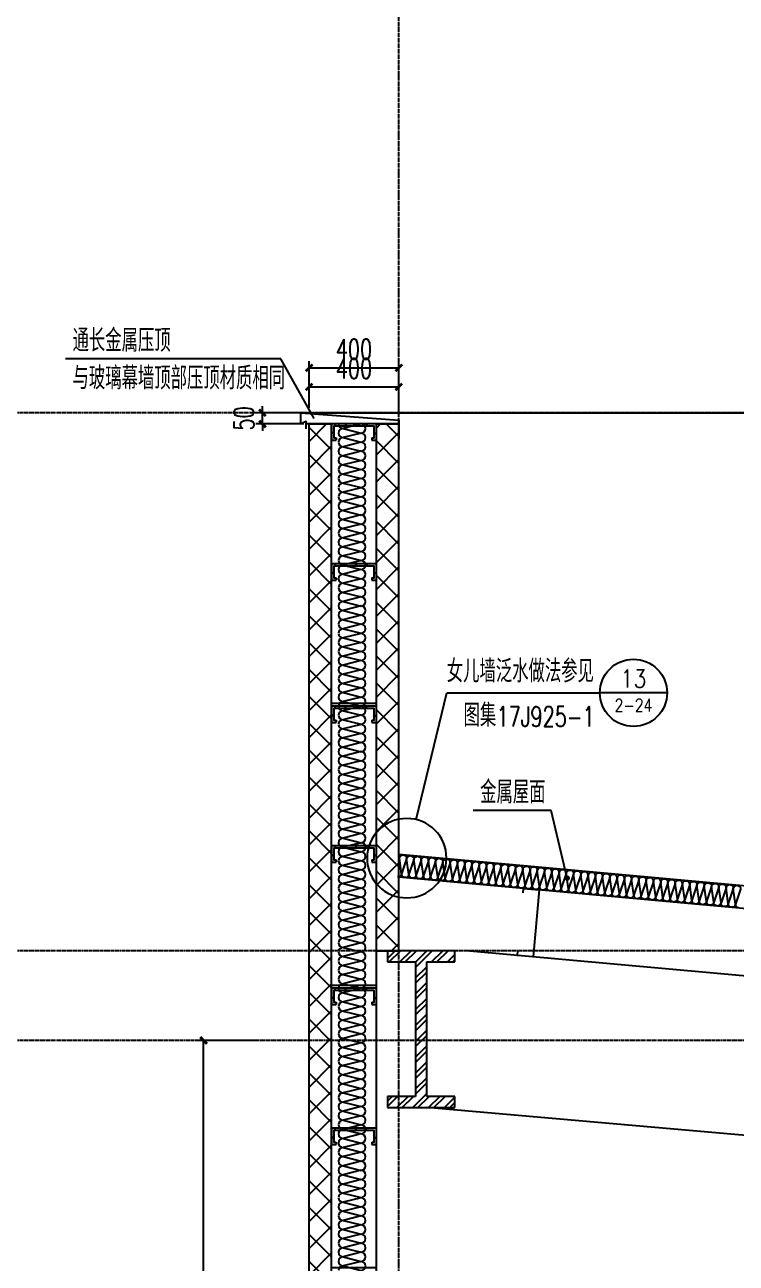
# Model space of a CAD drawing. Extents: x -1899985 to 1774885, y 556286 to 2175695.
# Drawn here: x -1581221 to -1578047, y 578964 to 584488 of the extents above; entities that cross this region are included whole.
import ezdxf
from ezdxf.enums import TextEntityAlignment as Align

# ---------------------------------------------------------------- set-up
doc = ezdxf.new("R2010")
doc.units = 0
doc.header["$LTSCALE"] = 10
doc.header["$MEASUREMENT"] = 0
doc.linetypes.add('20剖面图$0$__DASH', pattern=[0.35, 0.25, -0.1])
doc.linetypes.add('20剖面图$0$DOTE', pattern=[2.42, 2, -0.2, 0.02, -0.2])
doc.layers.get('Defpoints').update_dxf_attribs({"color": 210})
for name, color, linetype in [('20剖面图$0$A-AXIS-DOTE', 14, '20剖面图$0$DOTE'), ('20剖面图$0$A-AXIS-DP', 126, 'Continuous'), ('20剖面图$0$A-AXIS-SYMB', 3, 'Continuous'), ('20剖面图$0$A-HATCH-2', 251, 'Continuous'), ('20剖面图$0$A-LIN-V', 9, 'Continuous'), ('20剖面图$0$AS-COLN', 6, 'Continuous'), ('20剖面图$0$AS-WALL', 40, 'Continuous'), ('20剖面图$0$DIM_SYMB', 3, 'Continuous'), ('20剖面图$0$PUB_HATCH', 8, 'Continuous'), ('20剖面图$0$PUB_TEXT', 7, 'Continuous'), ('20剖面图$0$建-墙-填充', 8, 'Continuous'), ('20剖面图$0$建-柱-钢', 9, 'Continuous'), ('A-AXIS-DP', 126, 'Continuous'), ('A-LIN-V', 9, 'Continuous'), ('DIM_SYMB', 3, 'Continuous'), ('PUB_TEXT', 7, 'Continuous')]:
    doc.layers.add(name, color=color, linetype=linetype)
doc.styles.add('20剖面图$0$_TCH_DIM', font='SIMPLEX', dxfattribs={"bigfont": 'GBCBIG'})
doc.styles.add('20剖面图$0$_TCH_DIM_T3', font='SIMPLEX', dxfattribs={"width": 0.705882, "bigfont": 'GBCBIG'})
doc.styles.add('_TCH_DIM', font='SIMPLEX', dxfattribs={"bigfont": 'GBCBIG'})
doc.styles.add('_TCH_DIM_T3', font='SIMPLEX', dxfattribs={"width": 0.705882, "bigfont": 'GBCBIG'})
doc.dimstyles.new('20剖面图$0$_TCH_ARCH&&30', dxfattribs={"dimtxt": 89.25, "dimasz": 30, "dimexe": 30, "dimexo": 30, "dimgap": 37.875, "dimtad": 1, "dimdec": 0, "dimzin": 0, "dimdsep": 46, "dimtxsty": '20剖面图$0$_TCH_DIM_T3', "dimblk": '20剖面图$0$_ArchTick', "dimcen": 0.09, "dimclrt": 7, "dimazin": 2, "dimtfac": 1, "dimtdec": 0, "dimtix": 1, "dimtmove": 2, "dimatfit": 3, "dimfxl": 1, "dimtolj": 1, "dimtzin": 0, "dimarcsym": 0})
doc.dimstyles.new('_TCH_ARCH&&30', dxfattribs={"dimtxt": 89.25, "dimasz": 30, "dimexe": 30, "dimexo": 30, "dimgap": 37.875, "dimtad": 1, "dimdec": 0, "dimzin": 0, "dimdsep": 46, "dimtxsty": '_TCH_DIM_T3', "dimblk": 'ARCHTICK', "dimcen": 0.09, "dimclrt": 7, "dimazin": 2, "dimtfac": 1, "dimtdec": 0, "dimtix": 1, "dimtmove": 2, "dimatfit": 3, "dimfxl": 1, "dimtolj": 1, "dimtzin": 0, "dimarcsym": 0})
pattern_1 = [(45, (60, 0), (-60.000061, 60.000061), []), (135, (60, 0), (-60.000061, -60.000061), [])]

# ---------------------------------------------------------------- blocks, each defined once
blk = doc.blocks.new('20剖面图$0$G$C59B9C3A2')
at = {"layer": '20剖面图$0$A-LIN-V'}
blk.add_lwpolyline([(79.4, -16.8), (-333.7, -16.8)], dxfattribs=at)
at = {"layer": '20剖面图$0$AS-WALL'}
blk.add_lwpolyline([(-333.7, -38.1), (-333.7, -5.4), (-357.8, -16.8), (-357.8, 33.2), (79.4, 0), (79.4, -84.3)], dxfattribs=at)
blk = doc.blocks.new('20剖面图$0$G$CBF9D2CED')
at = {"layer": '20剖面图$0$建-墙-填充'}
h = blk.add_hatch(dxfattribs=at)
h.set_pattern_fill('金属', color=256, scale=20, style=0)
h.set_pattern_definition([(45, (0, 0), (-35.3553, 35.3553), []), (45, (23.57, 0), (-35.3553, 35.3553), [])])
h.paths.add_polyline_path([(-150, 0), (-150, -50), (-25, -50), (-25, -650), (-150, -650), (-150, -700), (150, -700), (150, -650), (25, -650), (25, -50), (150, -50), (150, 0)])
at = {"layer": '20剖面图$0$建-柱-钢'}
for p, q in [((-150, 0), (-150, -50)), ((150, 0), (-150, 0)), ((150, -50), (150, 0)), ((-150, -50), (-25, -50)), ((-25, -50), (-25, -650)), ((25, -650), (25, -50)), ((25, -50), (150, -50)), ((-25, -650), (-150, -650)), ((-150, -650), (-150, -700)), ((150, -650), (25, -650)), ((150, -700), (150, -650)), ((-150, -700), (150, -700))]:
    blk.add_line(p, q, dxfattribs=at)
blk = doc.blocks.new('20剖面图$0$_ArchTick')
at = {"color": 0, "linetype": 'ByBlock', "const_width": 0.4}
blk.add_lwpolyline([(-0.5, -0.5), (0.5, 0.5)], dxfattribs=at)
blk = doc.blocks.new('*D179')
at = {"layer": '20剖面图$0$A-AXIS-DP', "color": 0, "lineweight": -2, "transparency": 16777216}
for p, q in [((-1580191.3, 579957.5), (-1580453.3, 579957.5)), ((-1580423.3, 570657.5), (-1580423.3, 579957.5)), ((-1580191.3, 570657.5), (-1580453.3, 570657.5))]:
    blk.add_line(p, q, dxfattribs=at)
at = {"layer": 'Defpoints', "color": 0, "transparency": 16777216}
for p in [(-1580423.3, 579957.5), (-1580161.3, 579957.5), (-1580161.3, 570657.5)]:
    blk.add_point(p, dxfattribs=at)
at = {"layer": '20剖面图$0$A-AXIS-DP', "color": 0, "lineweight": -2, "transparency": 16777216, "xscale": 30, "yscale": 30, "zscale": 30}
for p, rotation in [((-1580423.3, 579957.5), 90), ((-1580423.3, 570657.5), 270)]:
    blk.add_blockref('20剖面图$0$_ArchTick', p, dxfattribs=dict(at, rotation=rotation))
at = {"layer": '20剖面图$0$A-AXIS-DP', "color": 7, "transparency": 16777216, "insert": (-1580505.8, 575307.5), "char_height": 89.25, "attachment_point": 5, "rotation": 90, "style": '20剖面图$0$_TCH_DIM_T3'}
blk.add_mtext('\\A1;9300', dxfattribs=at)
blk = doc.blocks.new('20剖面图$0$CURVEPATTERNLIB$SYSLIB$岩棉板')
at = {"color": 0}
for p, q in [((0, -17), (12, -67)), ((12, -67), (24, -17))]:
    blk.add_line(p, q, dxfattribs=at)
for centre, start, end in [((12, -17), 0, 180), ((0, -67), 270, 0), ((24, -67), 180, 270)]:
    blk.add_arc(centre, 12, start, end, dxfattribs=at)
blk = doc.blocks.new('20剖面图$0$CURVEPATTERNLIB$SYSLIB$防水材料1')
at = {"layer": '20剖面图$0$PUB_HATCH'}
h = blk.add_hatch(dxfattribs=at)
h.set_pattern_fill('ANSI31', color=256, scale=10, angle=90, style=0)
h.set_pattern_definition([(45, (-196995.837, -685381.036), (11.22532015, -11.22532015), [])])
h.paths.add_polyline_path([(35, 0), (0, 0), (0, -100), (35, -100), (35, -90), (30, -90), (30, -95), (5, -95), (5, -5), (30, -5), (30, -10), (35, -10)])
h = blk.add_hatch(dxfattribs=at)
h.set_pattern_fill('ANSI31', color=256, scale=10, angle=90, style=0)
h.set_pattern_definition([(45, (-196695.837, -685381.036), (11.22532015, -11.22532015), [])])
h.paths.add_polyline_path([(335, 0), (300, 0), (300, -100), (335, -100), (335, -90), (330, -90), (330, -95), (305, -95), (305, -5), (330, -5), (330, -10), (335, -10)])
at = {"layer": '20剖面图$0$A-LIN-V', "extrusion": (-3.26108e-18, 2.41725e-31, -1)}
blk.add_line((600, 0), (600, -100), dxfattribs=at)
at = {"layer": '20剖面图$0$A-LIN-V'}
for p, q in [((30, -10), (35, -10)), ((330, -10), (335, -10)), ((30, -90), (35, -90)), ((330, -90), (335, -90))]:
    blk.add_line(p, q, dxfattribs=at)
at = {"layer": '20剖面图$0$A-LIN-V', "extrusion": (-3.26108e-18, 2.41725e-31, -1)}
for points in [[(-35, -10), (-35, 0), (0, 0), (0, -100), (-35, -100), (-35, -90)], [(-335, -10), (-335, 0), (-300, 0), (-300, -100), (-335, -100), (-335, -90)], [(-30, -10), (-30, -5), (-5, -5), (-5, -95), (-30, -95), (-30, -90)], [(-330, -10), (-330, -5), (-305, -5), (-305, -95), (-330, -95), (-330, -90)]]:
    blk.add_lwpolyline(points, dxfattribs=at)
at = {"layer": '20剖面图$0$A-LIN-V', "xscale": 0.8142221102150538, "yscale": 0.8108108108108109, "zscale": 0.8142221102150538}
for p in [(0, -20.1), (19.5, -20.1), (39.1, -20.1), (58.6, -20.1), (78.2, -20.1), (97.7, -20.1), (117.2, -20.1), (136.8, -20.1), (156.3, -20.1), (175.9, -20.1), (195.4, -20.1), (215, -20.1), (234.5, -20.1), (254, -20.1), (273.6, -20.1), (293.1, -20.1), (312.7, -20.1), (332.2, -20.1), (351.7, -20.1), (371.3, -20.1), (390.8, -20.1), (410.4, -20.1), (429.9, -20.1), (449.5, -20.1), (469, -20.1), (488.5, -20.1), (508.1, -20.1), (527.6, -20.1), (547.2, -20.1), (566.7, -20.1), (586.2, -20.1)]:
    blk.add_blockref('20剖面图$0$CURVEPATTERNLIB$SYSLIB$岩棉板', p, dxfattribs=at)
blk = doc.blocks.new('*D474')
at = {"layer": '20剖面图$0$A-AXIS-DP', "color": 0, "lineweight": -2, "transparency": 16777216}
for p, q in [((-1579952.7, 582779.2), (-1579952.7, 582902.6)), ((-1579552.7, 582779.2), (-1579552.7, 582902.6)), ((-1579952.7, 582872.6), (-1579552.7, 582872.6))]:
    blk.add_line(p, q, dxfattribs=at)
at = {"layer": 'Defpoints', "color": 0, "transparency": 16777216}
for p in [(-1579552.7, 582872.6), (-1579952.7, 582749.2), (-1579552.7, 582749.2)]:
    blk.add_point(p, dxfattribs=at)
at = {"layer": '20剖面图$0$A-AXIS-DP', "color": 0, "lineweight": -2, "transparency": 16777216, "xscale": 30, "yscale": 30, "zscale": 30, "rotation": 180}
blk.add_blockref('20剖面图$0$_ArchTick', (-1579952.7, 582872.6), dxfattribs=at)
at = {"layer": '20剖面图$0$A-AXIS-DP', "color": 0, "lineweight": -2, "transparency": 16777216, "xscale": 30, "yscale": 30, "zscale": 30}
blk.add_blockref('20剖面图$0$_ArchTick', (-1579552.7, 582872.6), dxfattribs=at)
at = {"layer": '20剖面图$0$A-AXIS-DP', "color": 7, "transparency": 16777216, "insert": (-1579752.7, 582955.1), "char_height": 89.25, "attachment_point": 5, "style": '20剖面图$0$_TCH_DIM_T3'}
blk.add_mtext('\\A1;400', dxfattribs=at)
blk = doc.blocks.new('_ArchTick')
at = {"color": 0, "linetype": 'ByBlock', "const_width": 0.4}
blk.add_lwpolyline([(-0.5, -0.5), (0.5, 0.5)], dxfattribs=at)
blk = doc.blocks.new('*D112')
at = {"layer": 'A-AXIS-DP', "color": 0, "lineweight": -2, "transparency": 16777216}
for p, q in [((-1579952.7, 582791.1), (-1579952.7, 582988.1)), ((-1579552.7, 582791.1), (-1579552.7, 582988.1)), ((-1579952.7, 582958.1), (-1579552.7, 582958.1))]:
    blk.add_line(p, q, dxfattribs=at)
at = {"layer": 'Defpoints', "color": 0, "transparency": 16777216}
for p in [(-1579552.7, 582958.1), (-1579952.7, 582761.1), (-1579552.7, 582761.1)]:
    blk.add_point(p, dxfattribs=at)
at = {"layer": 'A-AXIS-DP', "color": 0, "lineweight": -2, "transparency": 16777216, "xscale": 30, "yscale": 30, "zscale": 30, "rotation": 180}
blk.add_blockref('_ArchTick', (-1579952.7, 582958.1), dxfattribs=at)
at = {"layer": 'A-AXIS-DP', "color": 0, "lineweight": -2, "transparency": 16777216, "xscale": 30, "yscale": 30, "zscale": 30}
blk.add_blockref('_ArchTick', (-1579552.7, 582958.1), dxfattribs=at)
at = {"layer": 'A-AXIS-DP', "color": 7, "transparency": 16777216, "insert": (-1579752.7, 583040.6), "char_height": 89.25, "attachment_point": 5, "style": '_TCH_DIM_T3'}
blk.add_mtext('\\A1;400', dxfattribs=at)
blk = doc.blocks.new('*D113')
at = {"layer": 'A-AXIS-DP', "color": 0, "lineweight": -2, "transparency": 16777216}
for p, q in [((-1580161, 582757.5), (-1580161, 582787.5)), ((-1579976.2, 582757.5), (-1580191, 582757.5)), ((-1580161, 582707.5), (-1580161, 582757.5)), ((-1579976.2, 582707.5), (-1580191, 582707.5)), ((-1580161, 582707.5), (-1580161, 582677.5))]:
    blk.add_line(p, q, dxfattribs=at)
at = {"layer": 'Defpoints', "color": 0, "transparency": 16777216}
for p in [(-1580161, 582757.5), (-1579946.2, 582757.5), (-1579946.2, 582707.5)]:
    blk.add_point(p, dxfattribs=at)
at = {"layer": 'A-AXIS-DP', "color": 0, "lineweight": -2, "transparency": 16777216, "xscale": 30, "yscale": 30, "zscale": 30}
for p, rotation in [((-1580161, 582757.5), 270), ((-1580161, 582707.5), 90)]:
    blk.add_blockref('_ArchTick', p, dxfattribs=dict(at, rotation=rotation))
at = {"layer": 'A-AXIS-DP', "color": 7, "transparency": 16777216, "insert": (-1580243.5, 582732.5), "char_height": 89.25, "attachment_point": 5, "rotation": 90, "style": '_TCH_DIM_T3'}
blk.add_mtext('\\A1;50', dxfattribs=at)
blk = doc.blocks.new('20剖面图')
at = {"layer": '20剖面图$0$PUB_HATCH'}
h = blk.add_hatch(dxfattribs=at)
h.set_pattern_fill('多孔材料', color=256, scale=30, style=0)
h.set_pattern_definition(pattern_1)
h.paths.add_polyline_path([(-1579852.7, 570657.5), (-1579852.7, 582707.5), (-1579952.7, 582707.5), (-1579952.7, 570657.5)])
h = blk.add_hatch(dxfattribs=at)
h.set_pattern_fill('多孔材料', color=256, scale=30, style=0)
h.set_pattern_definition(pattern_1)
h.paths.add_polyline_path([(-1579552.7, 580357.5), (-1579552.7, 582707.5), (-1579652.7, 582707.5), (-1579652.7, 580357.5)])
at = {"layer": '20剖面图$0$A-AXIS-DOTE'}
blk.add_line((-1579552.7, 565072.8), (-1579552.7, 585146), dxfattribs=at)
at = {"layer": '20剖面图$0$A-AXIS-DOTE', "linetype": '20剖面图$0$__DASH', "ltscale": 2}
for p, q in [((-1571342.4, 582757.5), (-1586167.9, 582757.5)), ((-1571342.4, 580357.5), (-1586167.9, 580357.5)), ((-1571342.4, 579957.5), (-1586167.9, 579957.5))]:
    blk.add_line(p, q, dxfattribs=at)
at = {"layer": '20剖面图$0$A-AXIS-SYMB'}
for p, q in [((-1579475.2, 580942.5), (-1579337.7, 581508.1)), ((-1579337.7, 581508.1), (-1578655.9, 581508.1)), ((-1578355.9, 581508.1), (-1578655.9, 581508.1))]:
    blk.add_line(p, q, dxfattribs=at)
blk.add_lwpolyline([(-1579340, 580770.5, 1), (-1579694.1, 580770.5, 1)], format="xyb", close=True, dxfattribs=at)
blk.add_circle((-1578505.9, 581508.1), 150, dxfattribs=at)
at = {"layer": '20剖面图$0$A-LIN-V'}
blk.add_line((-1579989.9, 582757.5), (-1571342.4, 582757.5), dxfattribs=at)
at = {"layer": '20剖面图$0$A-LIN-V', "color": 2}
for p, q in [((-1574852.7, 579957.5), (-1579252.7, 580357.5)), ((-1574852.7, 579257.5), (-1579427.7, 579657.5))]:
    blk.add_line(p, q, dxfattribs=at)
at = {"layer": '20剖面图$0$A-LIN-V'}
for points in [[(-1579652.7, 572757.5), (-1579652.7, 582707.5)], [(-1578998.1, 580615.5), (-1578996.2, 580635.4), (-1578926.5, 580629), (-1578953.7, 580330.3), (-1579023.4, 580336.6), (-1579021.6, 580356.5)]]:
    blk.add_lwpolyline(points, dxfattribs=at)
at = {"layer": '20剖面图$0$AS-COLN'}
for p, q in [((-1574952.8, 580368.2), (-1579552.7, 580786.4)), ((-1574952.8, 580267.8), (-1579552.7, 580686))]:
    blk.add_line(p, q, dxfattribs=at)
at = {"layer": '20剖面图$0$AS-WALL'}
for p, q in [((-1579952.7, 570657.5), (-1579952.7, 582707.5)), ((-1579952.7, 582707.5), (-1579852.7, 582707.5)), ((-1579852.7, 570657.5), (-1579852.7, 582707.5)), ((-1579652.7, 580357.5), (-1579652.7, 582707.5)), ((-1579652.7, 582707.5), (-1579552.7, 582707.5)), ((-1579552.7, 580357.5), (-1579552.7, 582707.5)), ((-1579652.7, 580357.5), (-1579552.7, 580357.5))]:
    blk.add_line(p, q, dxfattribs=at)
at = {"layer": '20剖面图$0$DIM_SYMB'}
for p, q in [((-1578873, 580982.9), (-1579221.5, 580982.9)), ((-1578801, 580681.3), (-1578873, 580982.9))]:
    blk.add_line(p, q, dxfattribs=at)
at = {"layer": '20剖面图$0$DIM_SYMB', "const_width": 12}
blk.add_lwpolyline([(-1578799.6, 580675.5, 1), (-1578802.4, 580687.2, 1)], format="xyb", close=True, dxfattribs=at)
at = {"layer": '20剖面图$0$A-HATCH-2'}
for name, p, xscale, yscale, zscale, rotation in [('20剖面图$0$CURVEPATTERNLIB$SYSLIB$防水材料1', (-1579652.7, 582707.5), 2.07789527983807, 1.999999999990687, 1.999999999990687, 269.9999999972882), ('20剖面图$0$CURVEPATTERNLIB$SYSLIB$防水材料1', (-1579652.7, 581448.7), 2.07789527983807, 1.999999999990687, 1.999999999990687, 269.9999999972882), ('20剖面图$0$CURVEPATTERNLIB$SYSLIB$岩棉板', (-1579515.8, 580790), -1.354906005216423, 1.351351351351351, 1.351351351351351, 354.8055707640898), ('20剖面图$0$CURVEPATTERNLIB$SYSLIB$岩棉板', (-1579483.4, 580787.1), -1.354906005216423, 1.351351351351351, 1.351351351351351, 354.8055707640898), ('20剖面图$0$CURVEPATTERNLIB$SYSLIB$岩棉板', (-1579451, 580784.2), -1.354906005216423, 1.351351351351351, 1.351351351351351, 354.8055707640898), ('20剖面图$0$CURVEPATTERNLIB$SYSLIB$岩棉板', (-1579418.6, 580781.2), -1.354906005216423, 1.351351351351351, 1.351351351351351, 354.8055707640898), ('20剖面图$0$CURVEPATTERNLIB$SYSLIB$岩棉板', (-1579386.2, 580778.3), -1.354906005216423, 1.351351351351351, 1.351351351351351, 354.8055707640898), ('20剖面图$0$CURVEPATTERNLIB$SYSLIB$岩棉板', (-1579353.9, 580775.3), -1.354906005216423, 1.351351351351351, 1.351351351351351, 354.8055707640898), ('20剖面图$0$CURVEPATTERNLIB$SYSLIB$岩棉板', (-1579321.5, 580772.4), -1.354906005216423, 1.351351351351351, 1.351351351351351, 354.8055707640898), ('20剖面图$0$CURVEPATTERNLIB$SYSLIB$岩棉板', (-1579289.1, 580769.4), -1.354906005216423, 1.351351351351351, 1.351351351351351, 354.8055707640898), ('20剖面图$0$CURVEPATTERNLIB$SYSLIB$岩棉板', (-1579256.7, 580766.5), -1.354906005216423, 1.351351351351351, 1.351351351351351, 354.8055707640898), ('20剖面图$0$CURVEPATTERNLIB$SYSLIB$岩棉板', (-1579224.3, 580763.6), -1.354906005216423, 1.351351351351351, 1.351351351351351, 354.8055707640898), ('20剖面图$0$CURVEPATTERNLIB$SYSLIB$岩棉板', (-1579191.9, 580760.6), -1.354906005216423, 1.351351351351351, 1.351351351351351, 354.8055707640898), ('20剖面图$0$CURVEPATTERNLIB$SYSLIB$岩棉板', (-1579159.5, 580757.7), -1.354906005216423, 1.351351351351351, 1.351351351351351, 354.8055707640898), ('20剖面图$0$CURVEPATTERNLIB$SYSLIB$岩棉板', (-1579127.2, 580754.7), -1.354906005216423, 1.351351351351351, 1.351351351351351, 354.8055707640898), ('20剖面图$0$CURVEPATTERNLIB$SYSLIB$岩棉板', (-1579094.8, 580751.8), -1.354906005216423, 1.351351351351351, 1.351351351351351, 354.8055707640898), ('20剖面图$0$CURVEPATTERNLIB$SYSLIB$岩棉板', (-1579062.4, 580748.8), -1.354906005216423, 1.351351351351351, 1.351351351351351, 354.8055707640898), ('20剖面图$0$CURVEPATTERNLIB$SYSLIB$岩棉板', (-1579030, 580745.9), -1.354906005216423, 1.351351351351351, 1.351351351351351, 354.8055707640898), ('20剖面图$0$CURVEPATTERNLIB$SYSLIB$岩棉板', (-1578997.6, 580742.9), -1.354906005216423, 1.351351351351351, 1.351351351351351, 354.8055707640898), ('20剖面图$0$CURVEPATTERNLIB$SYSLIB$岩棉板', (-1578965.2, 580740), -1.354906005216423, 1.351351351351351, 1.351351351351351, 354.8055707640898), ('20剖面图$0$CURVEPATTERNLIB$SYSLIB$岩棉板', (-1578932.9, 580737.1), -1.354906005216423, 1.351351351351351, 1.351351351351351, 354.8055707640898), ('20剖面图$0$CURVEPATTERNLIB$SYSLIB$岩棉板', (-1578900.5, 580734.1), -1.354906005216423, 1.351351351351351, 1.351351351351351, 354.8055707640898), ('20剖面图$0$CURVEPATTERNLIB$SYSLIB$岩棉板', (-1578868.1, 580731.2), -1.354906005216423, 1.351351351351351, 1.351351351351351, 354.8055707640898), ('20剖面图$0$CURVEPATTERNLIB$SYSLIB$岩棉板', (-1578835.7, 580728.2), -1.354906005216423, 1.351351351351351, 1.351351351351351, 354.8055707640898), ('20剖面图$0$CURVEPATTERNLIB$SYSLIB$岩棉板', (-1578803.3, 580725.3), -1.354906005216423, 1.351351351351351, 1.351351351351351, 354.8055707640898), ('20剖面图$0$CURVEPATTERNLIB$SYSLIB$岩棉板', (-1578770.9, 580722.3), -1.354906005216423, 1.351351351351351, 1.351351351351351, 354.8055707640898), ('20剖面图$0$CURVEPATTERNLIB$SYSLIB$岩棉板', (-1578738.6, 580719.4), -1.354906005216423, 1.351351351351351, 1.351351351351351, 354.8055707640898), ('20剖面图$0$CURVEPATTERNLIB$SYSLIB$岩棉板', (-1578706.2, 580716.4), -1.354906005216423, 1.351351351351351, 1.351351351351351, 354.8055707640898), ('20剖面图$0$CURVEPATTERNLIB$SYSLIB$岩棉板', (-1578673.8, 580713.5), -1.354906005216423, 1.351351351351351, 1.351351351351351, 354.8055707640898), ('20剖面图$0$CURVEPATTERNLIB$SYSLIB$岩棉板', (-1578641.4, 580710.6), -1.354906005216423, 1.351351351351351, 1.351351351351351, 354.8055707640898), ('20剖面图$0$CURVEPATTERNLIB$SYSLIB$岩棉板', (-1578609, 580707.6), -1.354906005216423, 1.351351351351351, 1.351351351351351, 354.8055707640898), ('20剖面图$0$CURVEPATTERNLIB$SYSLIB$岩棉板', (-1578576.6, 580704.7), -1.354906005216423, 1.351351351351351, 1.351351351351351, 354.8055707640898), ('20剖面图$0$CURVEPATTERNLIB$SYSLIB$岩棉板', (-1578544.2, 580701.7), -1.354906005216423, 1.351351351351351, 1.351351351351351, 354.8055707640898), ('20剖面图$0$CURVEPATTERNLIB$SYSLIB$岩棉板', (-1578511.9, 580698.8), -1.354906005216423, 1.351351351351351, 1.351351351351351, 354.8055707640898), ('20剖面图$0$CURVEPATTERNLIB$SYSLIB$岩棉板', (-1578479.5, 580695.8), -1.354906005216423, 1.351351351351351, 1.351351351351351, 354.8055707640898), ('20剖面图$0$CURVEPATTERNLIB$SYSLIB$岩棉板', (-1578447.1, 580692.9), -1.354906005216423, 1.351351351351351, 1.351351351351351, 354.8055707640898), ('20剖面图$0$CURVEPATTERNLIB$SYSLIB$岩棉板', (-1578414.7, 580690), -1.354906005216423, 1.351351351351351, 1.351351351351351, 354.8055707640898), ('20剖面图$0$CURVEPATTERNLIB$SYSLIB$岩棉板', (-1578382.3, 580687), -1.354906005216423, 1.351351351351351, 1.351351351351351, 354.8055707640898), ('20剖面图$0$CURVEPATTERNLIB$SYSLIB$岩棉板', (-1578349.9, 580684.1), -1.354906005216423, 1.351351351351351, 1.351351351351351, 354.8055707640898), ('20剖面图$0$CURVEPATTERNLIB$SYSLIB$岩棉板', (-1578317.6, 580681.1), -1.354906005216423, 1.351351351351351, 1.351351351351351, 354.8055707640898), ('20剖面图$0$CURVEPATTERNLIB$SYSLIB$岩棉板', (-1578285.2, 580678.2), -1.354906005216423, 1.351351351351351, 1.351351351351351, 354.8055707640898), ('20剖面图$0$CURVEPATTERNLIB$SYSLIB$岩棉板', (-1578252.8, 580675.2), -1.354906005216423, 1.351351351351351, 1.351351351351351, 354.8055707640898), ('20剖面图$0$CURVEPATTERNLIB$SYSLIB$岩棉板', (-1578220.4, 580672.3), -1.354906005216423, 1.351351351351351, 1.351351351351351, 354.8055707640898), ('20剖面图$0$CURVEPATTERNLIB$SYSLIB$岩棉板', (-1578188, 580669.3), -1.354906005216423, 1.351351351351351, 1.351351351351351, 354.8055707640898), ('20剖面图$0$CURVEPATTERNLIB$SYSLIB$岩棉板', (-1578155.6, 580666.4), -1.354906005216423, 1.351351351351351, 1.351351351351351, 354.8055707640898), ('20剖面图$0$CURVEPATTERNLIB$SYSLIB$岩棉板', (-1578123.3, 580663.5), -1.354906005216423, 1.351351351351351, 1.351351351351351, 354.8055707640898), ('20剖面图$0$CURVEPATTERNLIB$SYSLIB$岩棉板', (-1578090.9, 580660.5), -1.354906005216423, 1.351351351351351, 1.351351351351351, 354.8055707640898), ('20剖面图$0$CURVEPATTERNLIB$SYSLIB$岩棉板', (-1578058.5, 580657.6), -1.354906005216423, 1.351351351351351, 1.351351351351351, 354.8055707640898), ('20剖面图$0$CURVEPATTERNLIB$SYSLIB$岩棉板', (-1578026.1, 580654.6), -1.354906005216423, 1.351351351351351, 1.351351351351351, 354.8055707640898), ('20剖面图$0$CURVEPATTERNLIB$SYSLIB$防水材料1', (-1579652.7, 580190), 2.07789527983807, 1.999999999990687, 1.999999999990687, 269.9999999972882)]:
    blk.add_blockref(name, p, dxfattribs=dict(at, xscale=xscale, yscale=yscale, zscale=zscale, rotation=rotation))
at = {"layer": '20剖面图$0$A-LIN-V'}
for name, p in [('20剖面图$0$G$C59B9C3A2', (-1579632.1, 582724.3)), ('20剖面图$0$G$CBF9D2CED', (-1579452.7, 580357.5))]:
    blk.add_blockref(name, p, dxfattribs=at)
at = {"layer": '20剖面图$0$PUB_TEXT', "style": '20剖面图$0$_TCH_DIM'}
for s, p in [('女儿墙泛水做法参见', (-1579338.6, 581554.4)), ('图集', (-1579263.8, 581357.3)), ('金属屋面', (-1579190, 581014.4))]:
    blk.add_text(s, height=101.28, dxfattribs=at).set_placement(p)
for s, height, width, p, p2 in [('13', 79.49, 1.241002, (-1578564, 581531.7), (-1578447.7, 581531.7)), ('2-24', 56.95, 1.081137, (-1578590.1, 581424.3), (-1578421.6, 581424.3))]:
    blk.add_text(s, height=height, dxfattribs=dict(at, width=width)).set_placement(p, p2, align=Align.FIT)
at = {"layer": '20剖面图$0$PUB_TEXT', "style": '20剖面图$0$_TCH_DIM', "width": 0.705882}
blk.add_text('17J925-1', height=89.25, dxfattribs=at).set_placement((-1579116.4, 581357.3))
at = {"layer": '20剖面图$0$A-AXIS-DP'}
for p1, p2, distance, picture, middle in [((-1579952.7, 582749.2), (-1579552.7, 582749.2), 123.4, '*D474', (-1579752.7, 582955.1)), ((-1580161.3, 570657.5), (-1580161.3, 579957.5), 262, '*D179', (-1580505.8, 575307.5))]:
    dim = blk.add_aligned_dim(p1=p1, p2=p2, distance=distance, dimstyle='20剖面图$0$_TCH_ARCH&&30', dxfattribs=at)
    dim.commit()
    dim.dimension.update_dxf_attribs({"geometry": picture, "text_midpoint": middle})

msp = doc.modelspace()

# ---------------------------------------------------------------- block references
at = {"layer": 'A-LIN-V'}
msp.add_blockref('20剖面图', (0, 0), dxfattribs=at)

# ---------------------------------------------------------------- next in the draw order: linework, layer by layer
at = {"layer": 'DIM_SYMB'}
for p, q in [((-1580079, 582998.1), (-1581039.5, 582998.1)), ((-1579929.9, 582732.5), (-1580079, 582998.1))]:
    msp.add_line(p, q, dxfattribs=at)

# ---------------------------------------------------------------- next in the draw order: texts
at = {"layer": 'PUB_TEXT', "style": '_TCH_DIM'}
for s, height, p in [('通长金属压顶', 101.28, (-1581008, 583029.6)), ('与玻璃幕墙顶部压顶材质相同', 101.277, (-1581008, 582861.6))]:
    msp.add_text(s, height=height, dxfattribs=at).set_placement(p)

# ---------------------------------------------------------------- next in the draw order: dimensions: what is measured, and where the dimension line sits
at = {"layer": 'A-AXIS-DP'}
for p1, p2, distance, picture, middle in [((-1579952.7, 582761.1), (-1579552.7, 582761.1), 197, '*D112', (-1579752.7, 583040.6)), ((-1579946.2, 582707.5), (-1579946.2, 582757.5), 214.8, '*D113', (-1580243.5, 582732.5))]:
    dim = msp.add_aligned_dim(p1=p1, p2=p2, distance=distance, dimstyle='_TCH_ARCH&&30', dxfattribs=at)
    dim.commit()
    dim.dimension.update_dxf_attribs({"geometry": picture, "text_midpoint": middle})

doc.saveas('drawing.dxf')
